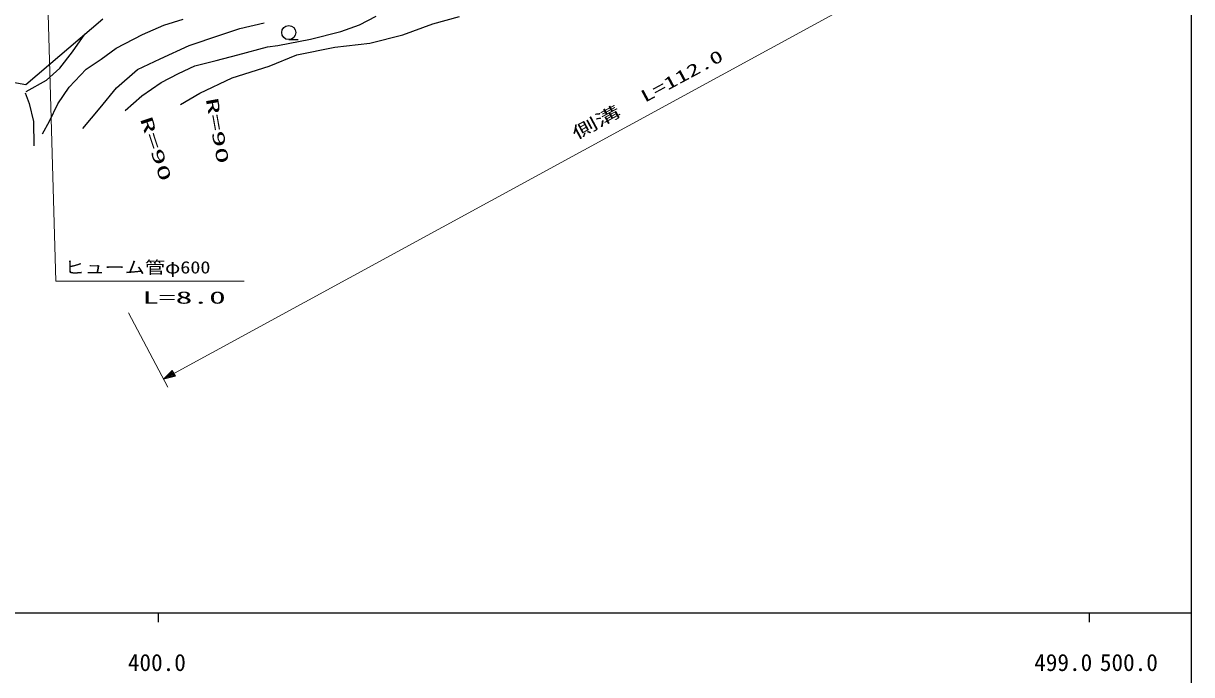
# Model space of a CAD drawing. Units: millimetres, scale not verified. Extents: x 40000 to 680000, y 20000 to 380000.
# Drawn here: x 453503 to 579000, y 198357 to 268274 of the extents above; entities that cross this region are included whole.
import ezdxf
from ezdxf.enums import TextEntityAlignment as Align

# ---------------------------------------------------------------- set-up
doc = ezdxf.new("R2010")
doc.units = ezdxf.units.MM
doc.header["$LTSCALE"] = 1000
for name, color, linetype, lineweight in [('M-BGD', 7, 'Continuous', 25), ('M-STR-HTXT', 7, 'Continuous', 13), ('M-TTL-BAND', 7, 'Continuous', 25)]:
    doc.layers.add(name, color=color, linetype=linetype, lineweight=lineweight)
doc.styles.add('ＭＳ ゴシック', font='')
doc.styles.get('ＭＳ ゴシック').set_extended_font_data('MS Gothic')

msp = doc.modelspace()

# ---------------------------------------------------------------- linework, layer by layer
at = {"layer": 'M-BGD'}
for p, q in [((453754, 261703), (462057, 268771)), ((468578, 268065), (470684, 268738)), ((489604, 268104), (491415, 269059)), ((497499, 268236), (500360, 269012)), ((466290, 267088), (468578, 268065)), ((474620, 266993), (476766, 267709)), ((476766, 267709), (479388, 268330)), ((484359, 266576), (487601, 267388)), ((487601, 267388), (489604, 268104)), ((494281, 267042), (497499, 268236)), ((458798, 265205), (460117, 267120)), ((463483, 265622), (466290, 267088)), ((471331, 265895), (474620, 266993)), ((480843, 265892), (484359, 266576)), ((482011, 266530), (483011, 266531)), ((486950, 265727), (490705, 266146)), ((490705, 266146), (494281, 267042)), ((457426, 263464), (458798, 265205)), ((461851, 264443), (463483, 265622)), ((468184, 264463), (471331, 265895)), ((474222, 264272), (476541, 264914)), ((476541, 264914), (479714, 265739)), ((479714, 265739), (480843, 265892)), ((479917, 263698), (482897, 264891)), ((482897, 264891), (486950, 265727)), ((460264, 263374), (461851, 264443)), ((465752, 263317), (468184, 264463)), ((470163, 262897), (471933, 263721)), ((471933, 263721), (474222, 264272)), ((475924, 262444), (479917, 263698)), ((455992, 262182), (457426, 263464)), ((458434, 261420), (460264, 263374)), ((463512, 261361), (465752, 263317)), ((468302, 261919), (470163, 262897)), ((472467, 260774), (475924, 262444)), ((451160, 262160), (453754, 261703)), ((453795, 260960), (455992, 262182)), ((457214, 259649), (458434, 261420)), ((461749, 259215), (463512, 261361)), ((466227, 260484), (468302, 261919)), ((453698, 260808), (454126, 259679)), ((464427, 258927), (466227, 260484)), ((470382, 259581), (472467, 260774)), ((454126, 259679), (454585, 257756)), ((456299, 257787), (457214, 259649)), ((459890, 256973), (461749, 259215)), ((454585, 257756), (454616, 255132)), ((455567, 256414), (456299, 257787))]:
    msp.add_line(p, q, dxfattribs=at)
msp.add_circle((482011, 267290), 760, dxfattribs=at)
at = {"layer": 'M-STR-HTXT'}
for p, q in [((468563, 230093), (564592, 282383)), ((456145, 270504), (456991, 240595)), ((456991, 240595), (477209, 240604)), ((464783, 237188), (469033, 229210)), ((468563, 230093), (469493, 230998)), ((469493, 230998), (469828, 230383)), ((469828, 230383), (468563, 230093)), ((468870, 230260), (469497, 230886)), ((469736, 230447), (468870, 230260)), ((469046, 230356), (469501, 230775)), ((469645, 230511), (469046, 230356)), ((469309, 230500), (469505, 230663)), ((469553, 230575), (469309, 230500)), ((469497, 230886), (469736, 230447)), ((469501, 230775), (469645, 230511)), ((469505, 230663), (469553, 230575))]:
    msp.add_line(p, q, dxfattribs=at)
at = {"layer": 'M-TTL-BAND'}
for p, q in [((579000, 20000), (579000, 370000)), ((40000, 205000), (579000, 205000)), ((468000, 205000), (468000, 204000)), ((568000, 205000), (568000, 204000))]:
    msp.add_line(p, q, dxfattribs=at)

# ---------------------------------------------------------------- texts
at = {"layer": 'M-STR-HTXT', "style": 'ＭＳ ゴシック'}
for s, rotation, width, p in [('側溝\u3000L=112.0', 28.325, 1.55, (513080, 255415)), ('R=90', 280.125, 2, (472699, 260107)), ('R=90', 288.125, 2, (465642, 257891)), ('ヒューム管φ600', 0.025, 1.2, (457923, 241021)), ('L=8.0', 0.025, 2, (466269, 237782))]:
    msp.add_text(s, height=1320, rotation=rotation, dxfattribs=dict(at, width=width)).set_placement(p, align=Align.BOTTOM_LEFT)
at = {"layer": 'M-TTL-BAND', "style": 'ＭＳ ゴシック'}
for s, p in [('400.0', (467844, 198195)), ('499.0', (565207, 198195)), ('500.0', (572258, 198195))]:
    msp.add_text(s, height=1833, dxfattribs=at).set_placement(p, align=Align.BOTTOM_CENTER)

doc.saveas('drawing.dxf')
